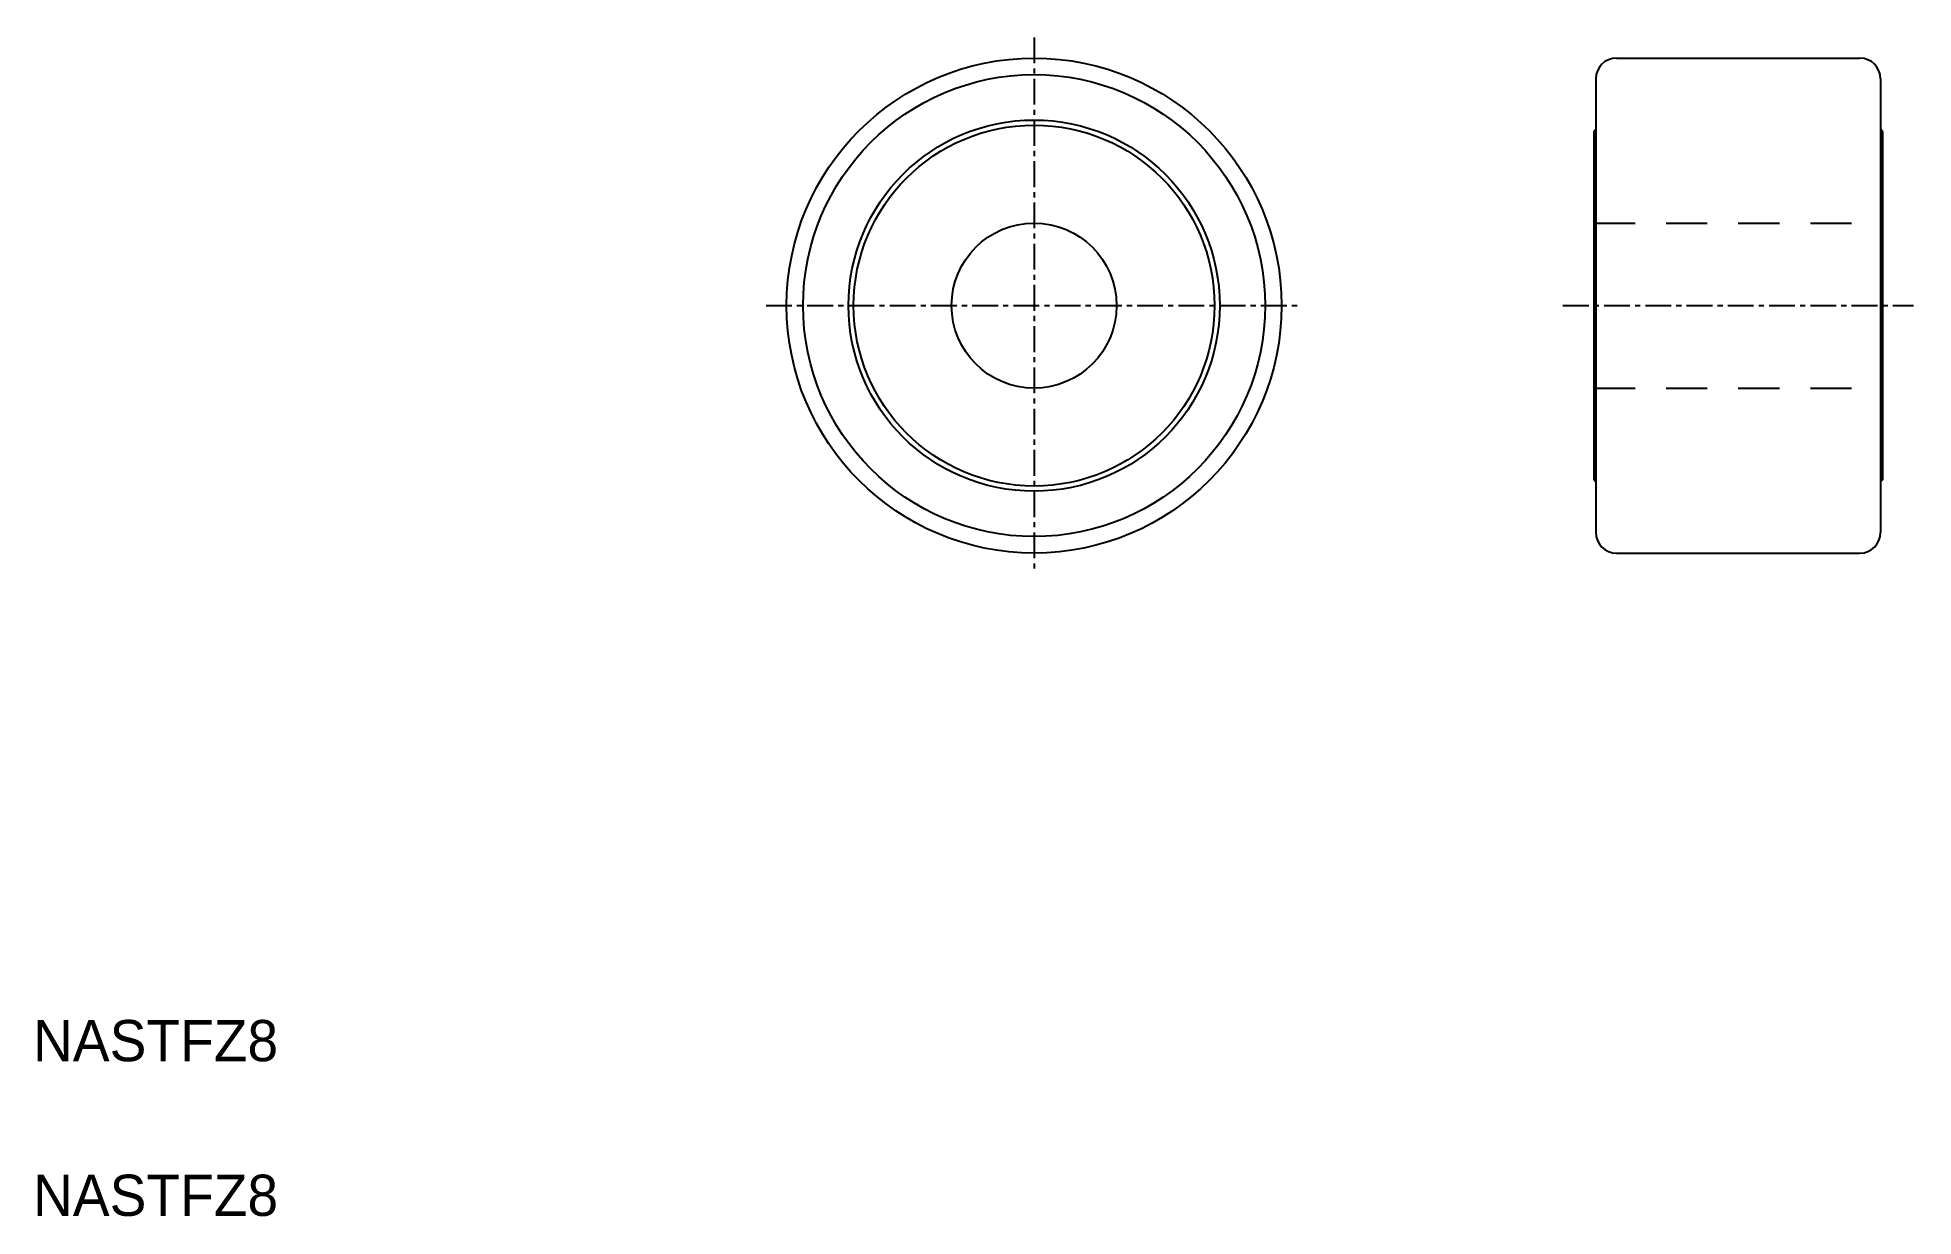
# Model space of a CAD drawing. Extents: x 121.8 to 212.8, y 82.3 to 139.5.
import ezdxf

# ---------------------------------------------------------------- set-up
doc = ezdxf.new("R2010")
doc.units = 0
doc.linetypes.add('CENTER', pattern=[2, 1.25, -0.25, 0.25, -0.25])
doc.linetypes.add('DASHED', pattern=[3.5, 2, -1.5])
doc.layers.get('0').update_dxf_attribs({"linetype": 'CONTINUOUS'})
doc.layers.add('CENTER', color=1, linetype='CENTER')

msp = doc.modelspace()

# ---------------------------------------------------------------- linework, layer by layer
for p, q in [((198.381, 138.5), (210.181, 138.5)), ((197.381, 137.5), (197.381, 115.5)), ((211.181, 137.5), (211.181, 115.5)), ((197.281, 134.95), (197.381, 135.05)), ((197.281, 134.95), (197.281, 118.05)), ((211.281, 134.95), (211.181, 135.05)), ((211.281, 134.95), (211.281, 118.05)), ((197.281, 118.05), (197.381, 117.95)), ((211.281, 118.05), (211.181, 117.95)), ((198.381, 114.5), (210.181, 114.5))]:
    msp.add_line(p, q)
at = {"color": 3, "linetype": 'DASHED'}
for p, q in [((197.281, 130.5), (211.281, 130.5)), ((197.281, 122.5), (211.281, 122.5))]:
    msp.add_line(p, q, dxfattribs=at)
for radius in [12, 11.2, 9, 8.75, 4]:
    msp.add_circle((170.138, 126.5), radius)
for centre, start, end in [((198.381, 137.5), 90, 180), ((210.181, 137.5), 0, 90), ((198.381, 115.5), 180, 270), ((210.181, 115.5), 270, 0)]:
    msp.add_arc(centre, 1, start, end)
at = {"layer": 'CENTER', "color": 1, "linetype": 'CENTER'}
for p, q in [((170.138, 139.5), (170.138, 113.5)), ((157.138, 126.5), (183.138, 126.5)), ((195.781, 126.5), (212.781, 126.5))]:
    msp.add_line(p, q, dxfattribs=at)

# ---------------------------------------------------------------- texts
for p in [(121.592, 89.861), (121.592, 82.361)]:
    msp.add_text('NASTFZ8', height=2).set_placement(p)

doc.saveas('drawing.dxf')
